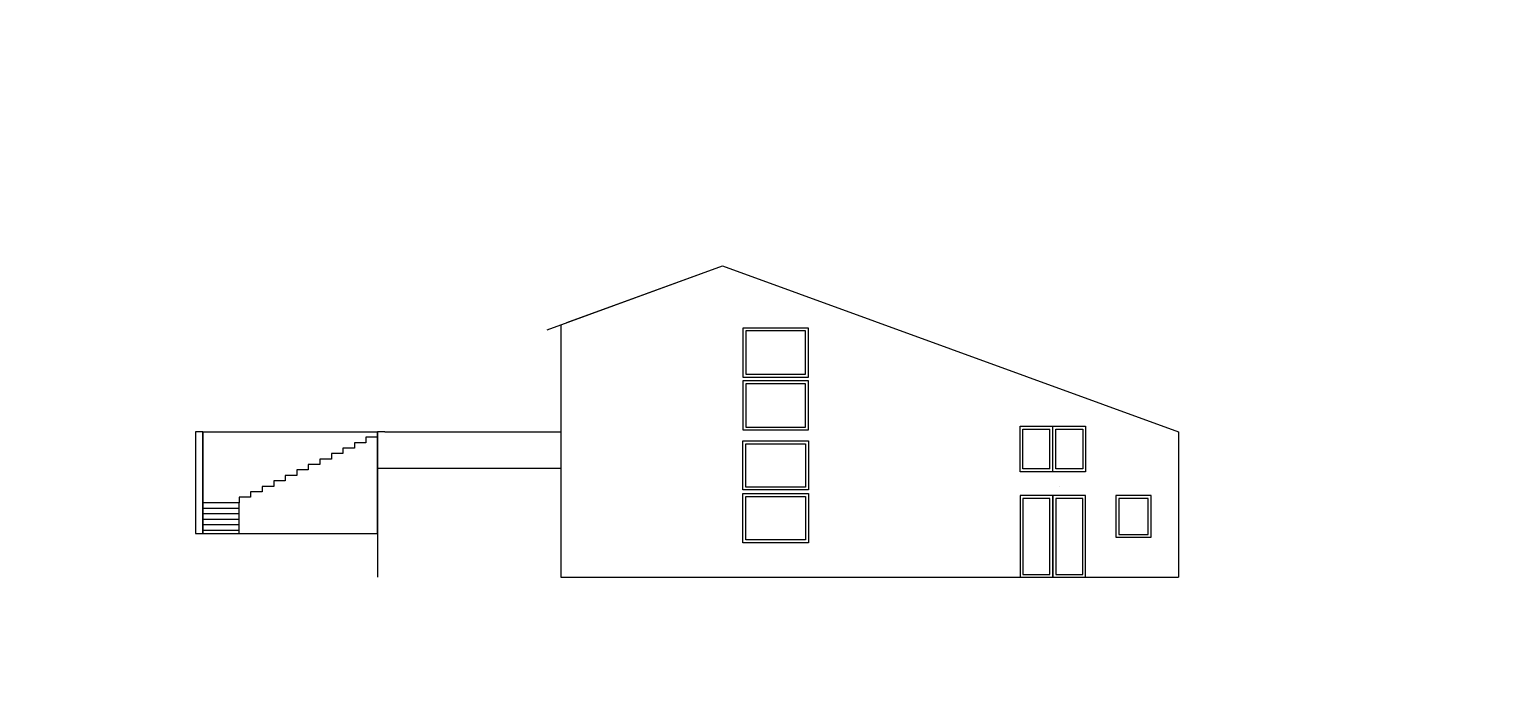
# Paper-space layout 'facade-est' of a CAD drawing. Header units: centimetres. Extents: x -73 to 328, y 52 to 233.
# The model-space entities are those that its viewports show. They can reach past a viewport. Long polylines and large blocks are cut down to what shows.
import ezdxf

# ---------------------------------------------------------------- set-up
doc = ezdxf.new("R2010")
doc.units = ezdxf.units.CM
for name, color, linetype in [('A-FP 1', 2, 'Continuous'), ('A-Roof', 2, 'Continuous'), ('A-Wall', 30, 'Continuous'), ('Facade-VUE', 233, 'Continuous'), ('I-Cloison', 11, 'Continuous'), ('I-STAIRS', 44, 'Continuous'), ('Mur de soutenement', 1, 'Continuous'), ('Radier', 5, 'Continuous'), ('Title Block', 250, 'Continuous')]:
    doc.layers.add(name, color=color, linetype=linetype)
doc.layers.get('Title Block').off()

msp = doc.modelspace()

# ---------------------------------------------------------------- linework, layer by layer
at = {"layer": 'A-FP 1'}
for p, q in [((255001, 113106), (259841, 113106)), ((254801, 112106), (259841, 112106))]:
    msp.add_line(p, q, dxfattribs=at)
at = {"layer": 'A-Roof'}
for p, q in [((259465, 115911), (264280, 117663)), ((260001, 116106), (264280, 117663)), ((264280, 117663), (276801, 113106)), ((276801, 113106), (276801, 112506))]:
    msp.add_line(p, q, dxfattribs=at)
at = {"layer": 'A-Wall'}
msp.add_line((259841, 116047), (259841, 109106), dxfattribs=at)
at = {"layer": 'Facade-VUE'}
for p, q in [((273271, 112086), (273271, 113176)), ((273351, 112006), (273351, 113256)), ((273431, 112086), (273431, 113176))]:
    msp.add_line(p, q, dxfattribs=at)
for points in [[(264841, 114606), (266641, 114606), (266641, 115956), (264841, 115956)], [(264921, 114686), (266561, 114686), (266561, 115876), (264921, 115876)], [(264841, 113156), (266641, 113156), (266641, 114506), (264841, 114506)], [(264921, 113236), (266561, 113236), (266561, 114426), (264921, 114426)], [(274251, 112006), (272451, 112006), (272451, 113256), (274251, 113256)], [(266641, 111506), (264841, 111506), (264841, 112856), (266641, 112856)], [(266561, 111586), (264921, 111586), (264921, 112776), (266561, 112776)], [(266641, 110056), (264841, 110056), (264841, 111406), (266641, 111406)], [(266561, 110136), (264921, 110136), (264921, 111326), (266561, 111326)], [(272451, 109106), (273351, 109106), (273351, 111356), (272451, 111356)], [(272531, 109186), (273271, 109186), (273271, 111276), (272531, 111276)], [(273351, 109106), (274251, 109106), (274251, 111356), (273351, 111356)], [(273431, 109186), (274171, 109186), (274171, 111276), (273431, 111276)], [(275086, 111356), (275086, 110206), (276051, 110206), (276051, 111356)], [(275166, 111276), (275166, 110286), (275971, 110286), (275971, 111276)]]:
    msp.add_lwpolyline(points, close=True, dxfattribs=at)
for points in [[(273271, 112086), (272531, 112086), (272531, 113176), (273271, 113176)], [(273431, 113176), (274171, 113176), (274171, 112086), (273431, 112086)]]:
    msp.add_lwpolyline(points, dxfattribs=at)
at = {"layer": 'I-Cloison'}
msp.add_line((273522, 111606), (273522, 111606), dxfattribs=at)
at = {"layer": 'I-STAIRS'}
for p, q in [((254485, 112806), (254168, 112806)), ((254168, 112806), (254168, 112656)), ((254801, 112956), (254485, 112956)), ((254485, 112956), (254485, 112806)), ((254801, 110306), (254801, 113106)), ((254801, 113106), (254801, 112956)), ((253535, 112356), (253218, 112356)), ((253218, 112356), (253218, 112206)), ((253851, 112506), (253535, 112506)), ((253535, 112506), (253535, 112356)), ((254168, 112656), (253851, 112656)), ((253851, 112656), (253851, 112506)), ((252901, 112056), (252585, 112056)), ((252585, 112056), (252585, 111906)), ((253218, 112206), (252901, 112206)), ((252901, 112206), (252901, 112056)), ((251951, 111606), (251635, 111606)), ((251635, 111606), (251635, 111456)), ((252268, 111756), (251951, 111756)), ((251951, 111756), (251951, 111606)), ((252585, 111906), (252268, 111906)), ((252268, 111906), (252268, 111756)), ((251001, 111156), (250001, 111156)), ((250001, 110306), (250001, 111156)), ((250001, 111156), (250001, 110406)), ((251318, 111306), (251001, 111306)), ((251001, 111306), (251001, 111156)), ((251001, 110306), (251001, 111156)), ((251635, 111456), (251318, 111456)), ((251318, 111456), (251318, 111306)), ((250001, 111006), (251001, 111006)), ((250001, 110856), (251001, 110856)), ((250001, 110706), (251001, 110706)), ((250001, 110556), (251001, 110556)), ((250001, 110406), (251001, 110406))]:
    msp.add_line(p, q, dxfattribs=at)
at = {"layer": 'Mur de soutenement'}
for p, q in [((250001, 113106), (249801, 113106)), ((249801, 113106), (249801, 110306)), ((250001, 113106), (254801, 113106)), ((250001, 113106), (250001, 110306)), ((250001, 110306), (250001, 113106)), ((254801, 113106), (254801, 110106)), ((255001, 113106), (254801, 113106)), ((254801, 113106), (254801, 109106)), ((276801, 112906), (276801, 109106)), ((254801, 111106), (254801, 110106)), ((249801, 110306), (250001, 110306)), ((250001, 110306), (254801, 110306))]:
    msp.add_line(p, q, dxfattribs=at)
at = {"layer": 'Radier'}
msp.add_line((259841, 109106), (276801, 109106), dxfattribs=at)

psp = doc.layouts.new('facade-est')

# ---------------------------------------------------------------- viewports
at = {"layer": 'Title Block', "view_target_point": (16313.45, 2053.84)}
psp.add_viewport(center=(127.77, 142.79), size=(401.16, 180.733), view_center_point=(248981.11, 113080.34), view_height=18073.2968, dxfattribs=at)

doc.saveas('drawing.dxf')
